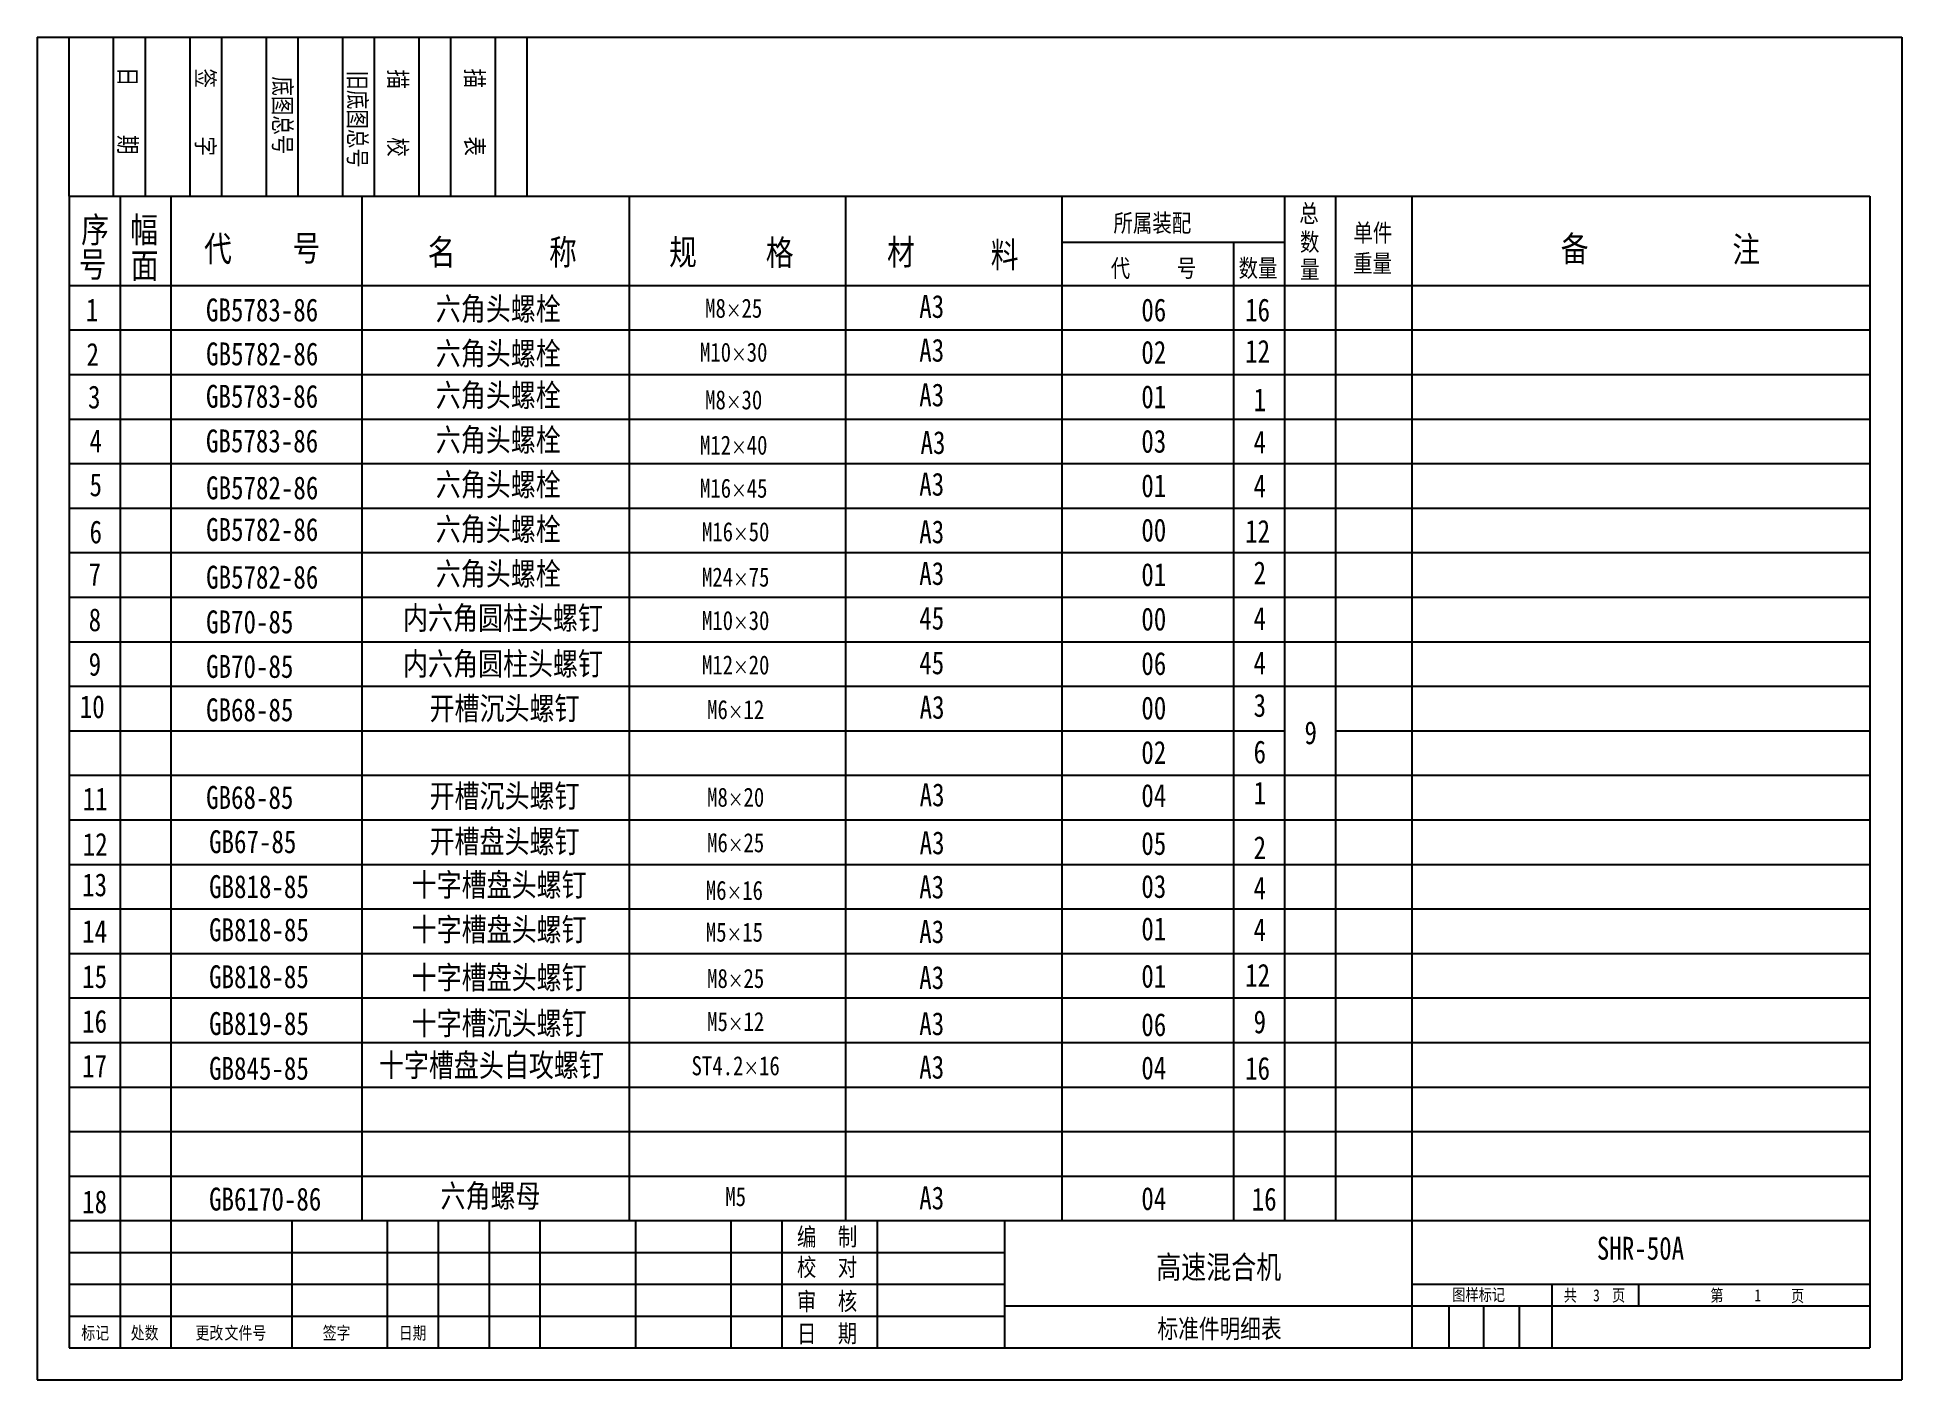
# Model space of a CAD drawing. Extents: x 196 to 489, y 195 to 406.
import ezdxf

# ---------------------------------------------------------------- set-up
doc = ezdxf.new("R2010")
doc.units = 0
doc.header["$LTSCALE"] = 10.5
doc.header["$MEASUREMENT"] = 0
doc.layers.get('0').update_dxf_attribs({"color": 2, "linetype": 'CONTINUOUS'})
doc.layers.add('SMPEN_THICK', color=7, linetype='CONTINUOUS')
doc.styles.add('HZDX', font='', dxfattribs={"width": 0.8, "height": 5.5})
doc.styles.get('HZDX').set_extended_font_data('SimSun')

msp = doc.modelspace()

# ---------------------------------------------------------------- linework, layer by layer
at = {"layer": 'SMPEN_THICK'}
for p, q in [((196, 406.49), (196, 195.49)), ((196, 406.49), (489, 406.49)), ((201, 381.49), (201, 406.49)), ((208, 381.49), (208, 406.49)), ((213, 381.49), (213, 406.49)), ((220, 381.49), (220, 406.49)), ((225, 381.49), (225, 406.49)), ((232, 381.49), (232, 406.49)), ((237, 381.49), (237, 406.49)), ((244, 381.49), (244, 406.49)), ((249, 381.49), (249, 406.49)), ((256, 381.49), (256, 406.49)), ((261, 381.49), (261, 406.49)), ((268, 381.49), (268, 406.49)), ((273, 381.49), (273, 406.49)), ((489, 406.49), (489, 195.49)), ((201, 381.49), (484, 381.49)), ((201, 381.49), (201, 200.49)), ((209, 381.49), (209, 200.49)), ((217, 381.49), (217, 220.49)), ((247, 381.49), (247, 220.49)), ((289, 381.49), (289, 220.49)), ((323, 381.49), (323, 220.49)), ((357, 381.49), (357, 220.49)), ((392, 381.49), (392, 220.49)), ((400, 381.49), (400, 220.49)), ((412, 381.49), (412, 200.49)), ((484, 381.49), (484, 200.49)), ((357, 374.3), (392, 374.3)), ((384, 374.3), (384, 220.49)), ((201, 367.49), (484, 367.49)), ((201, 362.69), (201, 200.49)), ((201, 360.49), (484, 360.49)), ((201, 353.49), (484, 353.49)), ((201, 346.49), (484, 346.49)), ((201, 339.49), (484, 339.49)), ((201, 332.49), (484, 332.49)), ((201, 325.49), (484, 325.49)), ((201, 318.49), (484, 318.49)), ((201, 311.49), (400, 311.49)), ((400, 311.49), (484, 311.49)), ((201, 304.49), (400, 304.49)), ((201, 304.42), (201, 200.49)), ((400, 304.49), (484, 304.49)), ((201, 297.49), (392, 297.49)), ((400, 297.49), (484, 297.49)), ((201, 290.49), (484, 290.49)), ((201, 283.49), (400, 283.49)), ((400, 283.49), (484, 283.49)), ((201, 276.49), (484, 276.49)), ((201, 269.49), (484, 269.49)), ((201, 262.49), (484, 262.49)), ((201, 255.49), (484, 255.49)), ((201, 248.49), (484, 248.49)), ((201, 241.49), (484, 241.49)), ((201, 234.49), (484, 234.49)), ((201, 227.49), (484, 227.49)), ((201, 220.49), (484, 220.49)), ((217, 220.49), (217, 200.49)), ((236, 220.49), (236, 200.49)), ((251, 220.49), (251, 200.49)), ((259, 220.49), (259, 200.49)), ((267, 220.49), (267, 200.49)), ((275, 220.49), (275, 200.49)), ((290, 220.49), (290, 200.49)), ((305, 220.49), (305, 200.49)), ((313, 220.49), (313, 200.49)), ((328, 220.49), (328, 200.49)), ((348, 220.49), (348, 200.49)), ((201, 215.49), (348, 215.49)), ((201, 210.49), (348, 210.49)), ((412, 210.49), (484, 210.49)), ((434, 210.49), (434, 200.49)), ((447.64, 210.49), (447.64, 207.09)), ((201, 205.49), (348, 205.49)), ((348, 207.08), (412, 207.08)), ((412, 207.08), (484, 207.08)), ((417.8, 207.08), (417.8, 200.49)), ((423.25, 207.08), (423.25, 200.49)), ((428.88, 207.08), (428.88, 200.49)), ((201, 200.49), (484, 200.49)), ((196, 195.49), (489, 195.49))]:
    msp.add_line(p, q, dxfattribs=at)

# ---------------------------------------------------------------- texts
at = {"color": 2, "linetype": 'ByBlock', "char_height": 3, "attachment_point": 5, "style": 'HZDX'}
for s, insert in [('M8\\H2.25;×\\H3;25', (305.44, 363.88)), ('M10\\H2.25;×\\H3;30', (305.44, 356.97)), ('M8\\H2.25;×\\H3;30', (305.44, 349.48)), ('M12\\H2.25;×\\H3;40', (305.44, 342.36)), ('M16\\H2.25;×\\H3;45', (305.44, 335.59)), ('M16\\H2.25;×\\H3;50', (305.75, 328.75)), ('M24\\H2.25;×\\H3;75', (305.75, 321.62)), ('M10\\H2.25;×\\H3;30', (305.75, 314.8)), ('M12\\H2.25;×\\H3;20', (305.75, 307.81)), ('M6\\H2.25;×\\H3;12', (305.75, 300.79)), ('M8\\H2.25;×\\H3;20', (305.75, 287.02)), ('M6\\H2.25;×\\H3;25', (305.75, 279.87)), ('M6\\H2.25;×\\H3;16', (305.55, 272.38)), ('M5\\H2.25;×\\H3;15', (305.55, 265.81)), ('M8\\H2.25;×\\H3;25', (305.75, 258.54)), ('M5\\H2.25;×\\H3;12', (305.75, 251.76)), ('ST4.2\\H2.25;×\\H3;16', (305.75, 244.81)), ('M5', (305.75, 224.26))]:
    msp.add_mtext(s, dxfattribs=dict(at, insert=insert))
at = {"layer": 'SMPEN_THICK', "style": 'HZDX', "width": 0.8}
for s, p in [('签     字', (221.02, 401.57)), ('描     表', (263.31, 401.57)), ('日     期', (208.83, 401.82)), ('底图总号', (233.15, 400.33)), ('旧底图总号', (244.93, 401.26)), ('描     校', (251.25, 401.44))]:
    msp.add_text(s, height=2.8, rotation=270, dxfattribs=at).set_placement(p)
for s, height, p in [('序', 4, (202.89, 374.23)), ('幅', 4, (210.61, 374.22)), ('所属装配', 2.8, (365.12, 375.9)), ('总', 2.8, (394.32, 377.41)), ('代', 4, (222.21, 371.25)), ('号', 4, (236.11, 371.34)), ('名', 4, (257.35, 370.71)), ('称', 4, (276.43, 370.71)), ('规', 4, (295.28, 370.71)), ('格', 4, (310.48, 370.64)), ('材', 4, (329.54, 370.73)), ('数', 2.8, (394.44, 372.91)), ('单件', 2.8, (402.83, 374.36)), ('备', 4, (435.42, 371.25)), ('注', 4, (462.39, 371.15)), ('号', 4, (202.52, 368.79)), ('面', 4, (210.7, 368.6)), ('料', 4, (345.84, 370.28)), ('重量', 2.8, (402.78, 369.55)), ('代', 2.8, (364.69, 368.78)), ('号', 2.8, (375.08, 368.81)), ('数量', 2.8, (384.78, 368.8)), ('量', 2.8, (394.46, 368.59)), ('1', 3.6, (203.63, 361.83)), ('GB5783-86', 3.6, (222.51, 361.83)), ('六角头螺栓', 3.6, (258.62, 362)), ('A3', 3.6, (334.6, 362.38)), ('06', 3.6, (369.5, 361.83)), ('16', 3.6, (385.81, 361.83)), ('2', 3.6, (203.73, 354.85)), ('GB5782-86', 3.6, (222.53, 354.92)), ('六角头螺栓', 3.6, (258.62, 354.98)), ('A3', 3.6, (334.6, 355.5)), ('02', 3.6, (369.5, 355.18)), ('12', 3.6, (385.81, 355.33)), ('3', 3.6, (203.97, 348.15)), ('GB5783-86', 3.6, (222.51, 348.26)), ('六角头螺栓', 3.6, (258.62, 348.43)), ('A3', 3.6, (334.6, 348.48)), ('01', 3.6, (369.5, 348.19)), ('1', 3.6, (387.14, 347.72)), ('4', 3.6, (204.21, 341.25)), ('GB5783-86', 3.6, (222.51, 341.24)), ('六角头螺栓', 3.6, (258.62, 341.41)), ('A3', 3.6, (334.8, 340.99)), ('03', 3.6, (369.5, 341.2)), ('4', 3.6, (387.14, 341.07)), ('5', 3.6, (204.21, 334.35)), ('GB5782-86', 3.6, (222.53, 333.87)), ('六角头螺栓', 3.6, (258.62, 334.39)), ('A3', 3.6, (334.6, 334.44)), ('01', 3.6, (369.5, 334.21)), ('4', 3.6, (387.14, 334.17)), ('六角头螺栓', 3.6, (258.62, 327.37)), ('6', 3.6, (204.21, 326.94)), ('GB5782-86', 3.6, (222.53, 327.32)), ('A3', 3.6, (334.6, 326.96)), ('00', 3.6, (369.5, 327.23)), ('12', 3.6, (385.81, 327.03)), ('7', 3.6, (204.07, 320.27)), ('GB5782-86', 3.6, (222.53, 319.83)), ('六角头螺栓', 3.6, (258.62, 320.36)), ('A3', 3.6, (334.6, 320.41)), ('01', 3.6, (369.5, 320.24)), ('2', 3.6, (387.14, 320.52)), ('8', 3.6, (204.07, 313.14)), ('GB70-85', 3.6, (222.53, 312.8)), ('内六角圆柱头螺钉', 3.6, (253.47, 313.42)), ('45', 3.6, (334.6, 313.39)), ('00', 3.6, (369.5, 313.25)), ('4', 3.6, (387.14, 313.34)), ('9', 3.6, (204.07, 306.15)), ('GB70-85', 3.6, (222.53, 305.8)), ('内六角圆柱头螺钉', 3.6, (253.47, 306.22)), ('45', 3.6, (334.6, 306.37)), ('06', 3.6, (369.5, 306.26)), ('4', 3.6, (387.14, 306.35)), ('10', 3.6, (202.67, 299.47)), ('GB68-85', 3.6, (222.53, 298.98)), ('开槽沉头螺钉', 3.6, (257.64, 299.21)), ('A3', 3.6, (334.66, 299.38)), ('00', 3.6, (369.5, 299.27)), ('3', 3.6, (387.14, 299.68)), ('9', 3.6, (395.14, 295.38)), ('02', 3.6, (369.5, 292.29)), ('6', 3.6, (387.14, 292.36)), ('11', 3.6, (203.14, 284.97)), ('GB68-85', 3.6, (222.53, 285.21)), ('开槽沉头螺钉', 3.6, (257.64, 285.44)), ('A3', 3.6, (334.66, 285.62)), ('04', 3.6, (369.5, 285.51)), ('1', 3.6, (387.14, 285.91)), ('12', 3.6, (203.14, 277.84)), ('GB67-85', 3.6, (223, 278.25)), ('开槽盘头螺钉', 3.6, (257.64, 278.29)), ('A3', 3.6, (334.66, 278.08)), ('05', 3.6, (369.5, 277.98)), ('2', 3.6, (387.14, 277.32)), ('十字槽盘头螺钉', 3.6, (254.83, 271.47)), ('13', 3.6, (203.05, 271.48)), ('GB818-85', 3.6, (223, 271.19)), ('A3', 3.6, (334.6, 271.14)), ('03', 3.6, (369.5, 271.22)), ('4', 3.6, (387.14, 270.97)), ('14', 3.6, (203.05, 264.16)), ('GB818-85', 3.6, (223, 264.41)), ('十字槽盘头螺钉', 3.6, (254.83, 264.45)), ('A3', 3.6, (334.6, 264.12)), ('01', 3.6, (369.5, 264.56)), ('4', 3.6, (387.14, 264.42)), ('十字槽盘头螺钉', 3.6, (254.83, 256.9)), ('12', 3.6, (385.81, 257.26)), ('15', 3.6, (203.05, 257.05)), ('GB818-85', 3.6, (223, 257.03)), ('A3', 3.6, (334.6, 256.9)), ('01', 3.6, (369.5, 257.12)), ('16', 3.6, (203.05, 250.02)), ('GB819-85', 3.6, (223, 249.67)), ('十字槽沉头螺钉', 3.6, (254.83, 249.71)), ('A3', 3.6, (334.6, 249.65)), ('06', 3.6, (369.5, 249.5)), ('9', 3.6, (387.14, 249.94)), ('17', 3.6, (203.05, 243)), ('GB845-85', 3.6, (223, 242.63)), ('十字槽盘头自攻螺钉', 3.6, (249.68, 243.13)), ('A3', 3.6, (334.6, 242.81)), ('04', 3.6, (369.5, 242.7)), ('16', 3.6, (385.81, 242.63)), ('GB6170-86', 3.6, (223, 222.08)), ('六角螺母', 3.6, (259.36, 222.58)), ('A3', 3.6, (334.6, 222.26)), ('04', 3.6, (369.5, 222.16)), ('16', 3.6, (386.85, 222.08)), ('18', 3.6, (203.05, 221.65)), ('编', 2.8, (315.38, 216.54)), ('制', 2.8, (321.8, 216.57)), ('SHR-50A', 3.6, (441.09, 214.35)), ('校', 2.8, (315.38, 211.77)), ('对', 2.8, (321.8, 211.79)), ('高速混合机', 3.6, (371.84, 211.38)), ('审', 2.8, (315.38, 206.4)), ('核', 2.8, (321.8, 206.42)), ('图样标记', 1.9, (418.37, 207.89)), ('共', 1.9, (435.89, 207.8)), ('3', 1.9, (440.51, 207.8)), ('页', 1.9, (443.48, 207.8)), ('第', 1.9, (458.92, 207.78)), ('1', 1.9, (465.85, 207.8)), ('页', 1.9, (471.61, 207.71)), ('标准件明细表', 2.981, (372.03, 202.02)), ('标记', 2, (202.92, 201.84)), ('处数', 2, (210.68, 201.84)), ('更改', 2, (220.86, 201.84)), ('文件号', 2, (225.43, 201.84)), ('签字', 2, (240.85, 201.84)), ('日期', 2, (252.8, 201.84)), ('日', 2.8, (315.38, 201.33)), ('期', 2.8, (321.8, 201.36))]:
    msp.add_text(s, height=height, dxfattribs=at).set_placement(p)

doc.saveas('drawing.dxf')
